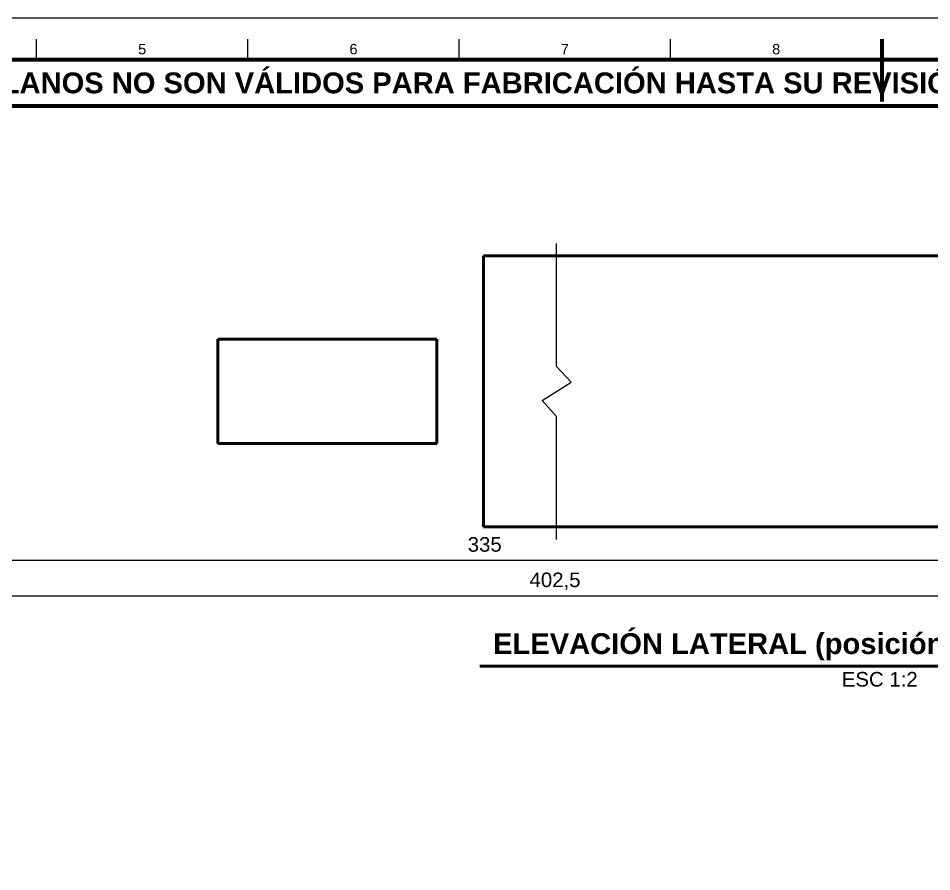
# Model space of a CAD drawing. Header units: millimetres. Extents: x 0 to 841, y 0 to 594.
# Drawn here: x 218.4 to 437.5, y 389.3 to 594 of the extents above; entities that cross this region are included whole.
import ezdxf
from ezdxf.enums import TextEntityAlignment as Align

# ---------------------------------------------------------------- set-up
doc = ezdxf.new("R2010")
doc.units = ezdxf.units.MM
for name, color, linetype, lineweight in [('COTA', 7, 'CONTINUOUS', 25), ('FINA', 7, 'CONTINUOUS', 25), ('MARCO', 7, 'CONTINUOUS', 70), ('TXT', 7, 'CONTINUOUS', 25), ('VIS', 7, 'CONTINUOUS', 50)]:
    doc.layers.add(name, color=color, linetype=linetype, lineweight=lineweight)
doc.styles.add('STD', font='LiberationSans-Regular.ttf')
doc.styles.add('STDB', font='LiberationSans-Bold.ttf')

msp = doc.modelspace()

# ---------------------------------------------------------------- linework, layer by layer
at = {"layer": 'COTA'}
for p, q in [((163, 463.99), (497.5, 463.99)), ((163, 455.49), (531.25, 455.49))]:
    msp.add_line(p, q, dxfattribs=at)
at = {"layer": 'FINA'}
for p, q in [((222.75, 584), (222.75, 589)), ((273.44, 584), (273.44, 589)), ((324.12, 584), (324.12, 589)), ((374.81, 584), (374.81, 589)), ((425.5, 584), (425.5, 589))]:
    msp.add_line(p, q, dxfattribs=at)
msp.add_lwpolyline([(0, 0), (841, 0), (841, 594), (0, 594)], close=True, dxfattribs=at)
msp.add_lwpolyline([(347.5, 468.99), (347.5, 498.49), (344, 502.29), (351, 506.69), (347.5, 510.49), (347.5, 539.99)], dxfattribs=at)
at = {"layer": 'MARCO'}
msp.add_line((425.5, 589), (425.5, 574), dxfattribs=at)
for points in [[(20, 10), (831, 10), (831, 584), (20, 584)], [(20, 573), (831, 573), (831, 584), (20, 584)]]:
    msp.add_lwpolyline(points, close=True, dxfattribs=at)
at = {"layer": 'VIS'}
msp.add_line((329.1, 438.59), (520.9, 438.59), dxfattribs=at)
for points in [[(330, 504.49), (330, 504.79), (330, 505.1), (330, 505.4), (330, 505.7), (330, 506), (330, 506.3), (330, 506.6), (330, 506.9), (330, 507.2), (330, 507.5), (330, 507.8), (330, 508.11), (330, 508.41), (330, 508.71), (330, 509.01), (330, 509.31), (330, 509.61), (330, 509.91), (330, 510.21), (330, 510.51), (330, 510.81), (330, 511.11), (330, 511.42), (330, 511.72), (330, 512.02), (330, 512.32), (330, 512.62), (330, 512.92), (330, 513.22), (330, 513.52), (330, 513.82), (330, 514.12), (330, 514.42), (330, 514.73), (330, 515.03), (330, 515.33), (330, 515.63), (330, 515.93), (330, 516.23), (330, 516.53), (330, 516.83), (330, 517.13), (330, 517.43), (330, 517.73), (330, 518.04), (330, 518.34), (330, 518.64), (330, 518.94), (330, 519.24), (330, 519.54), (330, 519.84), (330, 520.14), (330, 520.44), (330, 520.74), (330, 521.04), (330, 521.35), (330, 521.65), (330, 521.95), (330, 522.25), (330, 522.55), (330, 522.85), (330, 523.15), (330, 523.45), (330, 523.75), (330, 524.05), (330, 524.36), (330, 524.66), (330, 524.96), (330, 525.26), (330, 525.56), (330, 525.86), (330, 526.16), (330, 526.46), (330, 526.76), (330, 527.06), (330, 527.36), (330, 527.67), (330, 527.97), (330, 528.27), (330, 528.57), (330, 528.87), (330, 529.17), (330, 529.47), (330, 529.77), (330, 530.07), (330, 530.37), (330, 530.67), (330, 530.98), (330, 531.28), (330, 531.58), (330, 531.88), (330, 532.18), (330, 532.48), (330, 532.78), (330, 533.08), (330, 533.38), (330, 533.68), (330, 533.98), (330, 534.29), (330, 534.59), (330, 534.89), (330, 535.19), (330, 535.49), (330, 535.79), (330, 536.09), (330, 536.39), (330, 536.69), (330, 536.99)], [(330, 536.99), (497.5, 536.99)], [(347.5, 536.99), (497.5, 536.99)], [(266.25, 516.99), (266.55, 516.99), (266.85, 516.99), (267.16, 516.99), (267.46, 516.99), (267.76, 516.99), (268.06, 516.99), (268.36, 516.99), (268.66, 516.99), (268.97, 516.99), (269.27, 516.99), (269.57, 516.99), (269.87, 516.99), (270.17, 516.99), (270.47, 516.99), (270.78, 516.99), (271.08, 516.99), (271.38, 516.99), (271.68, 516.99), (271.98, 516.99), (272.28, 516.99), (272.59, 516.99), (272.89, 516.99), (273.19, 516.99), (273.49, 516.99), (273.79, 516.99), (274.09, 516.99), (274.4, 516.99), (274.7, 516.99), (275, 516.99), (275.3, 516.99), (275.6, 516.99), (275.91, 516.99), (276.21, 516.99), (276.51, 516.99), (276.81, 516.99), (277.11, 516.99), (277.41, 516.99), (277.72, 516.99), (278.02, 516.99), (278.32, 516.99), (278.62, 516.99), (278.92, 516.99), (279.22, 516.99), (279.53, 516.99), (279.83, 516.99), (280.13, 516.99), (280.43, 516.99), (280.73, 516.99), (281.03, 516.99), (281.34, 516.99), (281.64, 516.99), (281.94, 516.99), (282.24, 516.99), (282.54, 516.99), (282.84, 516.99), (283.15, 516.99), (283.45, 516.99), (283.75, 516.99), (284.05, 516.99), (284.35, 516.99), (284.66, 516.99), (284.96, 516.99), (285.26, 516.99), (285.56, 516.99), (285.86, 516.99), (286.16, 516.99), (286.47, 516.99), (286.77, 516.99), (287.07, 516.99), (287.37, 516.99), (287.67, 516.99), (287.97, 516.99), (288.28, 516.99), (288.58, 516.99), (288.88, 516.99), (289.18, 516.99), (289.48, 516.99), (289.78, 516.99), (290.09, 516.99), (290.39, 516.99), (290.69, 516.99), (290.99, 516.99), (291.29, 516.99), (291.59, 516.99), (291.9, 516.99), (292.2, 516.99), (292.5, 516.99)], [(266.25, 516.99), (266.25, 491.99)], [(292.5, 516.99), (292.8, 516.99), (293.1, 516.99), (293.41, 516.99), (293.71, 516.99), (294.01, 516.99), (294.31, 516.99), (294.61, 516.99), (294.91, 516.99), (295.22, 516.99), (295.52, 516.99), (295.82, 516.99), (296.12, 516.99), (296.42, 516.99), (296.72, 516.99), (297.03, 516.99), (297.33, 516.99), (297.63, 516.99), (297.93, 516.99), (298.23, 516.99), (298.53, 516.99), (298.84, 516.99), (299.14, 516.99), (299.44, 516.99), (299.74, 516.99), (300.04, 516.99), (300.34, 516.99), (300.65, 516.99), (300.95, 516.99), (301.25, 516.99), (301.55, 516.99), (301.85, 516.99), (302.16, 516.99), (302.46, 516.99), (302.76, 516.99), (303.06, 516.99), (303.36, 516.99), (303.66, 516.99), (303.97, 516.99), (304.27, 516.99), (304.57, 516.99), (304.87, 516.99), (305.17, 516.99), (305.47, 516.99), (305.78, 516.99), (306.08, 516.99), (306.38, 516.99), (306.68, 516.99), (306.98, 516.99), (307.28, 516.99), (307.59, 516.99), (307.89, 516.99), (308.19, 516.99), (308.49, 516.99), (308.79, 516.99), (309.09, 516.99), (309.4, 516.99), (309.7, 516.99), (310, 516.99), (310.3, 516.99), (310.6, 516.99), (310.91, 516.99), (311.21, 516.99), (311.51, 516.99), (311.81, 516.99), (312.11, 516.99), (312.41, 516.99), (312.72, 516.99), (313.02, 516.99), (313.32, 516.99), (313.62, 516.99), (313.92, 516.99), (314.22, 516.99), (314.53, 516.99), (314.83, 516.99), (315.13, 516.99), (315.43, 516.99), (315.73, 516.99), (316.03, 516.99), (316.34, 516.99), (316.64, 516.99), (316.94, 516.99), (317.24, 516.99), (317.54, 516.99), (317.84, 516.99), (318.15, 516.99), (318.45, 516.99), (318.75, 516.99)], [(318.75, 516.99), (318.75, 491.99)], [(330, 471.99), (330, 472.29), (330, 472.6), (330, 472.9), (330, 473.2), (330, 473.5), (330, 473.8), (330, 474.1), (330, 474.4), (330, 474.7), (330, 475), (330, 475.3), (330, 475.61), (330, 475.91), (330, 476.21), (330, 476.51), (330, 476.81), (330, 477.11), (330, 477.41), (330, 477.71), (330, 478.01), (330, 478.31), (330, 478.61), (330, 478.92), (330, 479.22), (330, 479.52), (330, 479.82), (330, 480.12), (330, 480.42), (330, 480.72), (330, 481.02), (330, 481.32), (330, 481.62), (330, 481.92), (330, 482.23), (330, 482.53), (330, 482.83), (330, 483.13), (330, 483.43), (330, 483.73), (330, 484.03), (330, 484.33), (330, 484.63), (330, 484.93), (330, 485.23), (330, 485.54), (330, 485.84), (330, 486.14), (330, 486.44), (330, 486.74), (330, 487.04), (330, 487.34), (330, 487.64), (330, 487.94), (330, 488.24), (330, 488.54), (330, 488.85), (330, 489.15), (330, 489.45), (330, 489.75), (330, 490.05), (330, 490.35), (330, 490.65), (330, 490.95), (330, 491.25), (330, 491.55), (330, 491.86), (330, 492.16), (330, 492.46), (330, 492.76), (330, 493.06), (330, 493.36), (330, 493.66), (330, 493.96), (330, 494.26), (330, 494.56), (330, 494.86), (330, 495.17), (330, 495.47), (330, 495.77), (330, 496.07), (330, 496.37), (330, 496.67), (330, 496.97), (330, 497.27), (330, 497.57), (330, 497.87), (330, 498.17), (330, 498.48), (330, 498.78), (330, 499.08), (330, 499.38), (330, 499.68), (330, 499.98), (330, 500.28), (330, 500.58), (330, 500.88), (330, 501.18), (330, 501.48), (330, 501.79), (330, 502.09), (330, 502.39), (330, 502.69), (330, 502.99), (330, 503.29), (330, 503.59), (330, 503.89), (330, 504.19), (330, 504.49)], [(266.25, 491.99), (266.55, 491.99), (266.85, 491.99), (267.16, 491.99), (267.46, 491.99), (267.76, 491.99), (268.06, 491.99), (268.36, 491.99), (268.66, 491.99), (268.97, 491.99), (269.27, 491.99), (269.57, 491.99), (269.87, 491.99), (270.17, 491.99), (270.47, 491.99), (270.78, 491.99), (271.08, 491.99), (271.38, 491.99), (271.68, 491.99), (271.98, 491.99), (272.28, 491.99), (272.59, 491.99), (272.89, 491.99), (273.19, 491.99), (273.49, 491.99), (273.79, 491.99), (274.09, 491.99), (274.4, 491.99), (274.7, 491.99), (275, 491.99), (275.3, 491.99), (275.6, 491.99), (275.91, 491.99), (276.21, 491.99), (276.51, 491.99), (276.81, 491.99), (277.11, 491.99), (277.41, 491.99), (277.72, 491.99), (278.02, 491.99), (278.32, 491.99), (278.62, 491.99), (278.92, 491.99), (279.22, 491.99), (279.53, 491.99), (279.83, 491.99), (280.13, 491.99), (280.43, 491.99), (280.73, 491.99), (281.03, 491.99), (281.34, 491.99), (281.64, 491.99), (281.94, 491.99), (282.24, 491.99), (282.54, 491.99), (282.84, 491.99), (283.15, 491.99), (283.45, 491.99), (283.75, 491.99), (284.05, 491.99), (284.35, 491.99), (284.66, 491.99), (284.96, 491.99), (285.26, 491.99), (285.56, 491.99), (285.86, 491.99), (286.16, 491.99), (286.47, 491.99), (286.77, 491.99), (287.07, 491.99), (287.37, 491.99), (287.67, 491.99), (287.97, 491.99), (288.28, 491.99), (288.58, 491.99), (288.88, 491.99), (289.18, 491.99), (289.48, 491.99), (289.78, 491.99), (290.09, 491.99), (290.39, 491.99), (290.69, 491.99), (290.99, 491.99), (291.29, 491.99), (291.59, 491.99), (291.9, 491.99), (292.2, 491.99), (292.5, 491.99)], [(292.5, 491.99), (292.8, 491.99), (293.1, 491.99), (293.41, 491.99), (293.71, 491.99), (294.01, 491.99), (294.31, 491.99), (294.61, 491.99), (294.91, 491.99), (295.22, 491.99), (295.52, 491.99), (295.82, 491.99), (296.12, 491.99), (296.42, 491.99), (296.72, 491.99), (297.03, 491.99), (297.33, 491.99), (297.63, 491.99), (297.93, 491.99), (298.23, 491.99), (298.53, 491.99), (298.84, 491.99), (299.14, 491.99), (299.44, 491.99), (299.74, 491.99), (300.04, 491.99), (300.34, 491.99), (300.65, 491.99), (300.95, 491.99), (301.25, 491.99), (301.55, 491.99), (301.85, 491.99), (302.16, 491.99), (302.46, 491.99), (302.76, 491.99), (303.06, 491.99), (303.36, 491.99), (303.66, 491.99), (303.97, 491.99), (304.27, 491.99), (304.57, 491.99), (304.87, 491.99), (305.17, 491.99), (305.47, 491.99), (305.78, 491.99), (306.08, 491.99), (306.38, 491.99), (306.68, 491.99), (306.98, 491.99), (307.28, 491.99), (307.59, 491.99), (307.89, 491.99), (308.19, 491.99), (308.49, 491.99), (308.79, 491.99), (309.09, 491.99), (309.4, 491.99), (309.7, 491.99), (310, 491.99), (310.3, 491.99), (310.6, 491.99), (310.91, 491.99), (311.21, 491.99), (311.51, 491.99), (311.81, 491.99), (312.11, 491.99), (312.41, 491.99), (312.72, 491.99), (313.02, 491.99), (313.32, 491.99), (313.62, 491.99), (313.92, 491.99), (314.22, 491.99), (314.53, 491.99), (314.83, 491.99), (315.13, 491.99), (315.43, 491.99), (315.73, 491.99), (316.03, 491.99), (316.34, 491.99), (316.64, 491.99), (316.94, 491.99), (317.24, 491.99), (317.54, 491.99), (317.84, 491.99), (318.15, 491.99), (318.45, 491.99), (318.75, 491.99)], [(330, 471.99), (497.5, 471.99)], [(347.5, 471.99), (497.5, 471.99)]]:
    msp.add_lwpolyline(points, dxfattribs=at)

# ---------------------------------------------------------------- texts
at = {"layer": 'TXT'}
for s, height, style, p in [('5', 2.5, 'STD', (248.09, 586.6)), ('6', 2.5, 'STD', (298.78, 586.6)), ('7', 2.5, 'STD', (349.47, 586.6)), ('8', 2.5, 'STD', (400.16, 586.6)), ('ESTOS PLANOS NO SON VÁLIDOS PARA FABRICACIÓN HASTA SU REVISIÓN Y APROBACIÓN POR UN INGENIERO CALCULISTA HABILITADO.', 5, 'STDB', (425.5, 578.5))]:
    msp.add_text(s, height=height, dxfattribs=dict(at, style=style)).set_placement(p, align=Align.MIDDLE_CENTER)
for s, height, style, p in [('335', 3.5, 'STD', (330.25, 464.99)), ('402,5', 3.5, 'STD', (347.12, 456.49)), ('ELEVACIÓN LATERAL (posición de empuje, con rotura)', 5, 'STDB', (425, 439.99))]:
    msp.add_text(s, height=height, dxfattribs=dict(at, style=style)).set_placement(p, align=Align.BOTTOM_CENTER)
at = {"layer": 'TXT', "style": 'STD'}
msp.add_text('ESC 1:2', height=3.5, dxfattribs=at).set_placement((425, 437.19), align=Align.TOP_CENTER)

doc.saveas('drawing.dxf')
